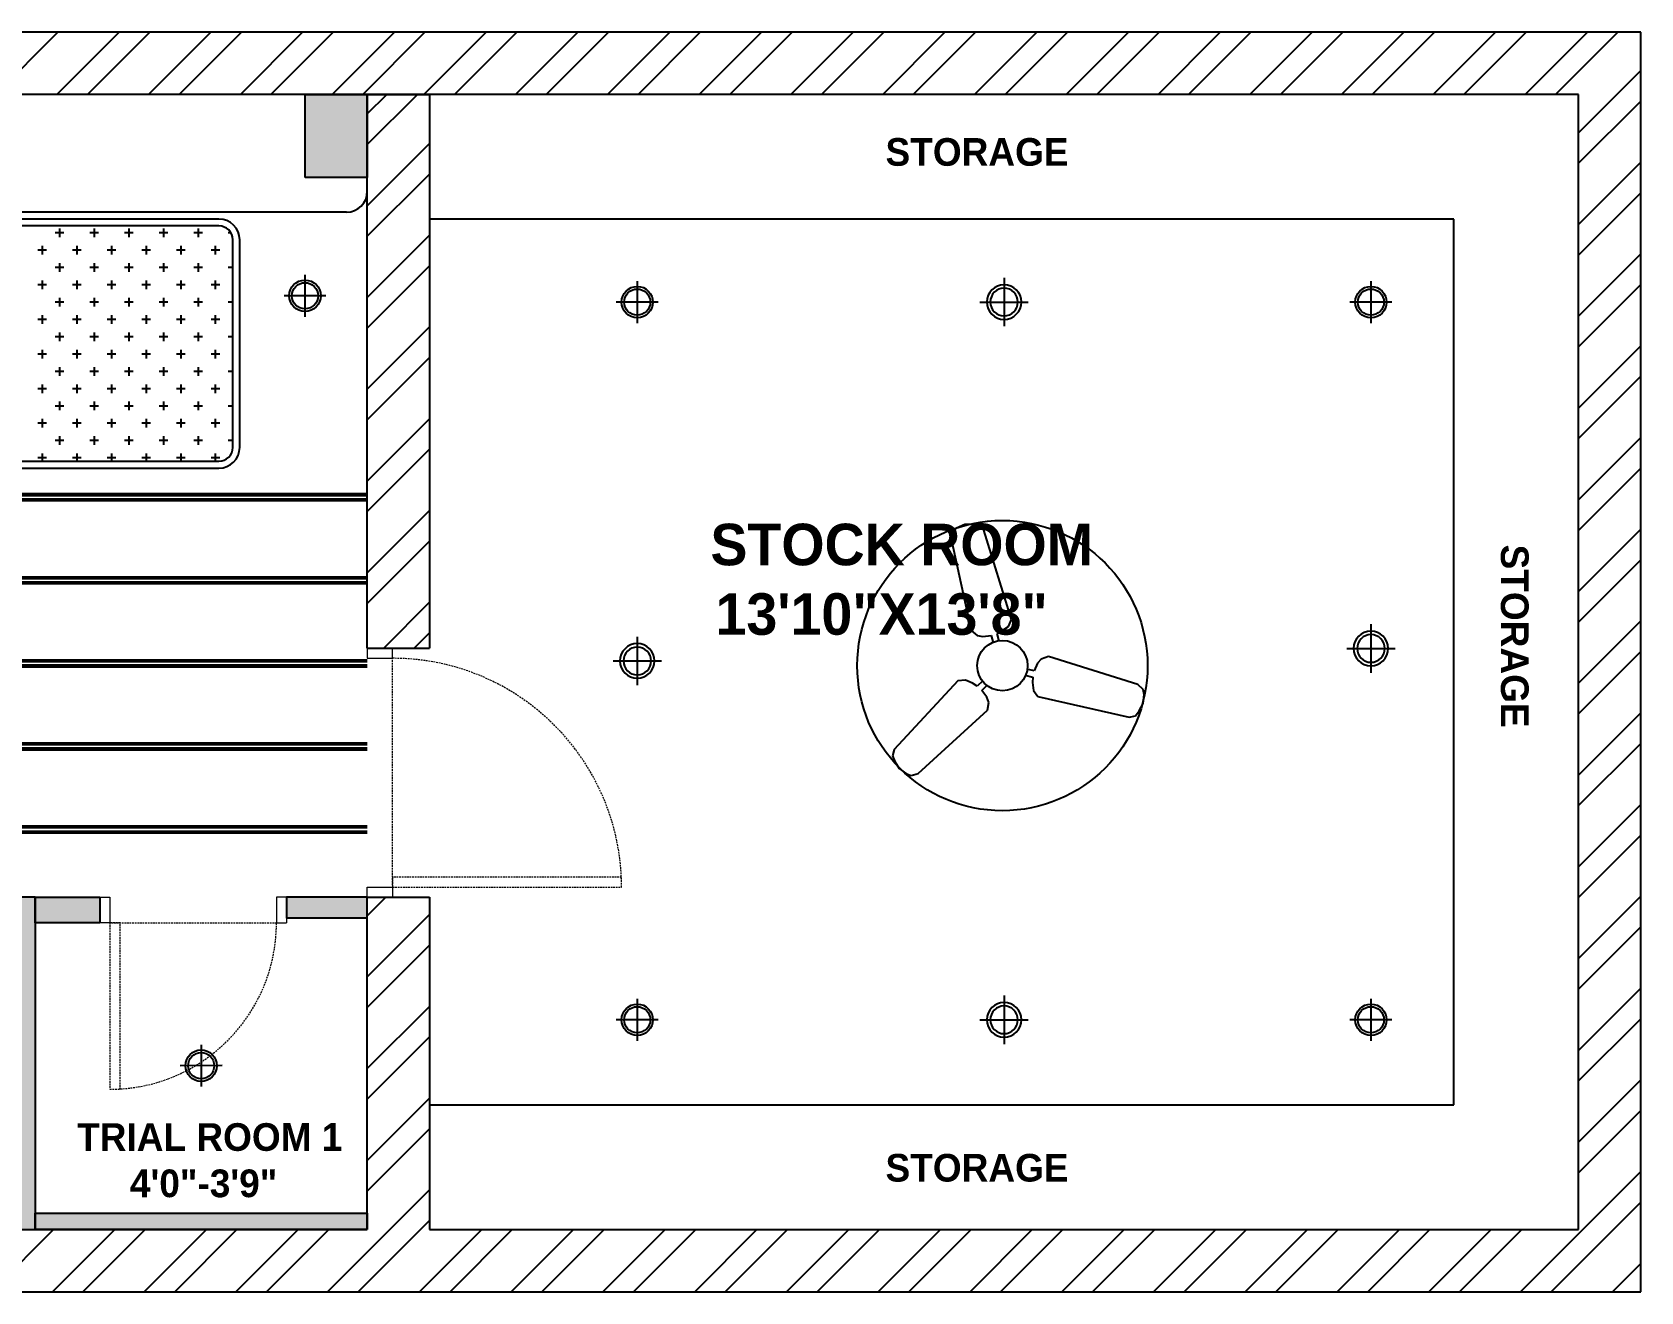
# Model space of a CAD drawing. Header units: inches. Extents: x 9636 to 21597, y -10243 to 557.
# Drawn here: x 16682.8 to 16915.2, y -151.8 to 30.2 of the extents above; entities that cross this region are included whole.
import ezdxf

# ---------------------------------------------------------------- set-up
doc = ezdxf.new("R2010")
doc.units = ezdxf.units.IN
doc.header["$MEASUREMENT"] = 0
doc.linetypes.add('DASHED2', pattern=[0.375, 0.25, -0.125])
doc.linetypes.add('HIDDEN', pattern=[0.375, 0.25, -0.125])
for name, color, linetype in [('A-Door-Frame', 1, 'Continuous'), ('A-Door-Swing', 8, 'HIDDEN'), ('IEL-HATCH-002', 7, 'Continuous'), ('THIET-BI', 21, 'Continuous')]:
    doc.layers.add(name, color=color, linetype=linetype)
doc.styles.add('MtXpl_Stylus_BT', font='')
doc.styles.get('MtXpl_Stylus_BT').set_extended_font_data('Stylus BT', bold=True)

# ---------------------------------------------------------------- blocks, each defined once
blk = doc.blocks.new('ger')
at = {"color": 5}
for p, q in [((6473.06, -970.68), (6473.07, -978.68)), ((6469.07, -974.68), (6477.07, -974.68))]:
    blk.add_line(p, q, dxfattribs=at)
for radius in [3, 2.5]:
    blk.add_circle((6473.07, -974.68), radius, dxfattribs=at)
blk = doc.blocks.new('rg')
at = {"color": 6}
for p, q in [((6523.86, -972.55), (6523.86, -979.55)), ((6520.36, -976.05), (6527.36, -976.05))]:
    blk.add_line(p, q, dxfattribs=at)
for radius in [2.5, 2]:
    blk.add_circle((6523.86, -976.05), radius, dxfattribs=at)
blk = doc.blocks.new('A$C1C43440E')
at = {"layer": 'THIET-BI', "color": 18, "true_color": 0x000000}
for p, q in [((143.8, 581.1), (139.5, 564.2)), ((152.8, 589.3), (143.8, 581.1)), ((172.3, 598), (152.8, 589.3)), ((191.8, 598.2), (172.3, 598)), ((207, 596.1), (191.8, 598.2)), ((217.6, 585.2), (207, 596.1)), ((283.9, 371.8), (217.6, 585.2)), ((139.5, 564.2), (187.9, 346)), ((187.9, 346), (202.2, 334.1)), ((260.9, 344.5), (276.4, 355.5)), ((276.4, 355.5), (283.9, 371.8)), ((202.2, 334.1), (215.2, 331.5)), ((215.2, 331.5), (234.9, 334.1)), ((234.9, 334.1), (240, 316.6)), ((249.5, 338.4), (260.9, 344.5)), ((254.3, 320.4), (249.5, 338.4)), ((354.4, 277.5), (345.6, 267.6)), ((371.8, 284), (354.4, 277.5)), ((585, 216.8), (371.8, 284)), ((316.5, 239.3), (334.4, 234.5)), ((338, 249.3), (320.3, 253.6)), ((334.4, 234.5), (334, 221.5)), ((345.6, 267.6), (338, 249.3)), ((155.8, 226), (4.2, 61.9)), ((173.7, 227.6), (155.8, 226)), ((191, 219.7), (173.7, 227.6)), ((202, 212.9), (191, 219.7)), ((215.1, 226), (202, 212.9)), ((213, 202.4), (225.6, 215.5)), ((225.1, 186.7), (213, 202.4)), ((334, 221.5), (335.9, 202.6)), ((335.9, 202.6), (346.1, 188)), ((597.5, 204.6), (585, 216.8)), ((600.1, 192.8), (597.5, 204.6)), ((597.8, 171.5), (600.1, 192.8)), ((61.4, 4.7), (226.1, 155.7)), ((229.3, 174.1), (225.1, 186.7)), ((226.1, 155.7), (229.3, 174.1)), ((346.1, 188), (564.1, 138.7)), ((578.9, 142.4), (588.3, 154.5)), ((588.3, 154.5), (597.8, 171.5)), ((564.1, 138.7), (578.9, 142.4)), ((4.2, 61.9), (0, 47.2)), ((0, 47.2), (5.8, 33)), ((5.8, 33), (15.7, 16.3)), ((15.7, 16.3), (33.1, 3.7)), ((33.1, 3.7), (44.6, 0)), ((44.6, 0), (61.4, 4.7))]:
    blk.add_line(p, q, dxfattribs=at)
blk.add_circle((262, 261.9), 60, dxfattribs=at)
blk = doc.blocks.new('3r')
blk.add_circle((6568.27, -1060.41), 21)
at = {"layer": 'THIET-BI', "xscale": 0.06069589590044594, "yscale": 0.06069589590044594, "zscale": 0.06069589590044594}
blk.add_blockref('A$C1C43440E', (6552.37, -1076.31), dxfattribs=at)
blk = doc.blocks.new('shht')
at = {"layer": 'IEL-HATCH-002', "true_color": 0x636466, "transparency": 33554687}
h = blk.add_hatch(color=251, dxfattribs=at)
h.dxf.hatch_style = 1
h.paths.add_polyline_path([(15258.5, -2138.01), (15249.5, -2138.01), (15249.5, -2150.01), (15258.5, -2150.01)])
h = blk.add_hatch(color=251, dxfattribs=at)
h.dxf.hatch_style = 1
h.paths.add_polyline_path([(15159.5, -2257.01), (15156.5, -2257.01), (15156.5, -2302.01), (15159.5, -2302.01), (15159.5, -2299.67)])
h.paths.add_polyline_path([(15168.5, -2254.01), (15156.5, -2254.01), (15156.5, -2257.01), (15168.5, -2257.01)])
h.paths.add_polyline_path([(15258.5, -2254.01), (15246.84, -2254.01), (15246.84, -2257.01), (15258.5, -2257.01)])
h.paths.add_polyline_path([(15210.5, -2254.01), (15207.5, -2254.01), (15207.5, -2257.68), (15207.5, -2302.01), (15210.5, -2302.01)])
h = blk.add_hatch(color=251, dxfattribs=at)
h.dxf.hatch_style = 1
h.paths.add_polyline_path([(15219.84, -2254.01), (15210.5, -2254.01), (15210.5, -2257.68), (15219.84, -2257.68)])
h = blk.add_hatch(color=251, dxfattribs=at)
h.dxf.hatch_style = 1
h.paths.add_polyline_path([(15210.5, -2302.01), (15258.5, -2302.01), (15258.5, -2299.67), (15210.5, -2299.67)])
h.paths.add_polyline_path([(15159.5, -2302.01), (15207.5, -2302.01), (15207.5, -2299.67), (15159.5, -2299.67)])
at = {"color": 251, "true_color": 0x636466}
for p, q in [((15442.5, -2129.01), (14831.5, -2129.01)), ((15442.5, -2302.01), (15442.5, -2129.01)), ((15433.5, -2138.01), (14840.5, -2138.01)), ((15249.5, -2150.01), (15249.5, -2138.01)), ((15249.5, -2138.01), (15258.5, -2138.01)), ((15258.5, -2218.01), (15258.5, -2138.01)), ((15258.5, -2138.01), (15267.5, -2138.01)), ((15258.5, -2152.01), (15258.5, -2138.01)), ((15258.5, -2138.01), (15258.5, -2150.01)), ((15267.5, -2138.01), (15267.5, -2218.01)), ((15433.5, -2302.01), (15433.5, -2138.01)), ((15258.5, -2150.01), (15249.5, -2150.01)), ((15255.5, -2155.01), (14939.5, -2155.01)), ((15237.06, -2156.01), (15171.06, -2156.01)), ((15415.5, -2156.01), (15267.5, -2156.01)), ((15415.5, -2284.01), (15415.5, -2156.01)), ((15237.06, -2157.01), (15171.06, -2157.01)), ((15239.06, -2189.01), (15239.06, -2159.01)), ((15240.06, -2189.01), (15240.06, -2159.01)), ((15171.06, -2191.01), (15237.06, -2191.01)), ((15171.06, -2192.01), (15237.06, -2192.01)), ((15258.5, -2218.01), (15267.5, -2218.01)), ((15210.5, -2254.01), (15207.5, -2254.01)), ((15210.5, -2254.01), (15210.5, -2302.01)), ((15210.5, -2254.01), (15219.84, -2254.01)), ((15210.5, -2257.68), (15210.5, -2254.01)), ((15219.84, -2254.01), (15219.84, -2257.68)), ((15258.5, -2254.01), (15246.84, -2254.01)), ((15246.84, -2254.01), (15246.84, -2257.01)), ((15258.5, -2302.01), (15258.5, -2254.01)), ((15258.5, -2254.01), (15267.5, -2254.01)), ((15267.5, -2254.01), (15267.5, -2302.01)), ((15219.84, -2257.68), (15210.5, -2257.68)), ((15258.5, -2257.01), (15246.84, -2257.01)), ((15267.5, -2284.01), (15415.5, -2284.01)), ((15210.5, -2302.01), (15210.5, -2299.67)), ((15210.5, -2299.67), (15258.5, -2299.67)), ((15258.5, -2299.67), (15258.5, -2302.01)), ((14882.5, -2302.01), (15258.5, -2302.01)), ((15258.5, -2302.01), (15210.5, -2302.01)), ((15267.5, -2302.01), (15433.5, -2302.01)), ((15442.5, -2311.01), (15442.5, -2302.01)), ((14882.5, -2311.01), (15442.5, -2311.01))]:
    blk.add_line(p, q, dxfattribs=at)
for centre, radius, start, end in [((15255.5, -2152.01), 3, 270, 0), ((15237.06, -2159.01), 3, 0, 90), ((15237.06, -2159.01), 2, 0, 90), ((15237.06, -2189.01), 3, 270, 0), ((15237.06, -2189.01), 2, 270, 0)]:
    blk.add_arc(centre, radius, start, end, dxfattribs=at)
at = {"layer": 'A-Door-Frame', "color": 251, "lineweight": 5, "true_color": 0x636466}
for p, q in [((15258.5, -2218.01), (15262.16, -2218.01)), ((15219.84, -2254.01), (15219.84, -2257.68)), ((15246.84, -2254.01), (15246.84, -2257.68)), ((15258.5, -2254.01), (15262.16, -2254.01))]:
    blk.add_line(p, q, dxfattribs=at)
for points in [[(15258.5, -2218.01), (15258.5, -2219.48), (15262.16, -2219.48), (15262.16, -2218.01)], [(15219.84, -2254.01), (15221.31, -2254.01), (15221.31, -2257.68), (15219.84, -2257.68)], [(15246.84, -2254.01), (15245.38, -2254.01), (15245.38, -2257.68), (15246.84, -2257.68)], [(15258.5, -2254.01), (15258.5, -2252.55), (15262.16, -2252.55), (15262.16, -2254.01)]]:
    blk.add_lwpolyline(points, dxfattribs=at)
at = {"layer": 'A-Door-Swing', "color": 251, "linetype": 'DASHED2', "lineweight": 5, "true_color": 0x636466}
for p, q in [((15262.16, -2252.25), (15262.16, -2219.18)), ((15221.53, -2257.68), (15245.59, -2257.68))]:
    blk.add_line(p, q, dxfattribs=at)
for points in [[(15262.16, -2252.55), (15295.23, -2252.55), (15295.23, -2251.08), (15262.16, -2251.08)], [(15221.31, -2257.68), (15221.31, -2281.75), (15222.78, -2281.75), (15222.78, -2257.68)]]:
    blk.add_lwpolyline(points, close=True, dxfattribs=at)
for centre, radius, start, end in [((15262.16, -2252.55), 33.07, 0, 90), ((15221.31, -2257.68), 24.07, 270, 0)]:
    blk.add_arc(centre, radius, start, end, dxfattribs=at)
at = {"layer": 'IEL-HATCH-002', "color": 251, "linetype": 'Continuous', "true_color": 0x636466, "transparency": 33554687}
for p, q in [((15204.8, -2138.01), (15213.8, -2129.01)), ((15213.64, -2138.01), (15222.64, -2129.01)), ((15218.06, -2138.01), (15227.06, -2129.01)), ((15226.9, -2138.01), (15235.9, -2129.01)), ((15231.32, -2138.01), (15240.32, -2129.01)), ((15240.16, -2138.01), (15249.16, -2129.01)), ((15244.57, -2138.01), (15253.57, -2129.01)), ((15253.41, -2138.01), (15262.41, -2129.01)), ((15257.83, -2138.01), (15266.83, -2129.01)), ((15266.67, -2138.01), (15275.67, -2129.01)), ((15271.09, -2138.01), (15280.09, -2129.01)), ((15279.93, -2138.01), (15288.93, -2129.01)), ((15284.35, -2138.01), (15293.35, -2129.01)), ((15293.19, -2138.01), (15302.19, -2129.01)), ((15297.61, -2138.01), (15306.61, -2129.01)), ((15306.45, -2138.01), (15315.45, -2129.01)), ((15310.87, -2138.01), (15319.87, -2129.01)), ((15319.7, -2138.01), (15328.7, -2129.01)), ((15324.12, -2138.01), (15333.12, -2129.01)), ((15332.96, -2138.01), (15341.96, -2129.01)), ((15337.38, -2138.01), (15346.38, -2129.01)), ((15346.22, -2138.01), (15355.22, -2129.01)), ((15350.64, -2138.01), (15359.64, -2129.01)), ((15359.48, -2138.01), (15368.48, -2129.01)), ((15363.9, -2138.01), (15372.9, -2129.01)), ((15372.74, -2138.01), (15381.74, -2129.01)), ((15377.16, -2138.01), (15386.16, -2129.01)), ((15386, -2138.01), (15395, -2129.01)), ((15390.42, -2138.01), (15399.42, -2129.01)), ((15399.25, -2138.01), (15408.25, -2129.01)), ((15403.67, -2138.01), (15412.67, -2129.01)), ((15412.51, -2138.01), (15421.51, -2129.01)), ((15416.93, -2138.01), (15425.93, -2129.01)), ((15425.77, -2138.01), (15434.77, -2129.01)), ((15430.19, -2138.01), (15439.19, -2129.01)), ((15433.5, -2143.55), (15442.5, -2134.55)), ((15258.5, -2140.83), (15261.32, -2138.01)), ((15258.5, -2145.25), (15265.74, -2138.01)), ((15433.5, -2147.96), (15442.5, -2138.96)), ((15258.5, -2154.09), (15267.5, -2145.09)), ((15258.5, -2158.51), (15267.5, -2149.51)), ((15433.5, -2156.8), (15442.5, -2147.8)), ((15433.5, -2161.22), (15442.5, -2152.22)), ((15214.67, -2158.03), (15213.42, -2158.03)), ((15214.04, -2157.4), (15214.04, -2158.65)), ((15219.67, -2158.03), (15218.42, -2158.03)), ((15219.04, -2157.4), (15219.04, -2158.65)), ((15224.67, -2158.03), (15223.42, -2158.03)), ((15224.04, -2157.4), (15224.04, -2158.65)), ((15229.67, -2158.03), (15228.42, -2158.03)), ((15229.04, -2157.4), (15229.04, -2158.65)), ((15234.67, -2158.03), (15233.42, -2158.03)), ((15234.04, -2157.4), (15234.04, -2158.65)), ((15238.8, -2158.03), (15238.42, -2158.03)), ((15258.5, -2167.35), (15267.5, -2158.35)), ((15212.17, -2160.53), (15210.92, -2160.53)), ((15211.54, -2159.9), (15211.54, -2161.15)), ((15217.17, -2160.53), (15215.92, -2160.53)), ((15216.54, -2159.9), (15216.54, -2161.15)), ((15222.17, -2160.53), (15220.92, -2160.53)), ((15221.54, -2159.9), (15221.54, -2161.15)), ((15227.17, -2160.53), (15225.92, -2160.53)), ((15226.54, -2159.9), (15226.54, -2161.15)), ((15232.17, -2160.53), (15230.92, -2160.53)), ((15231.54, -2159.9), (15231.54, -2161.15)), ((15237.17, -2160.53), (15235.92, -2160.53)), ((15236.54, -2159.9), (15236.54, -2161.15)), ((15433.5, -2170.06), (15442.5, -2161.06)), ((15214.67, -2163.03), (15213.42, -2163.03)), ((15214.04, -2162.4), (15214.04, -2163.65)), ((15219.67, -2163.03), (15218.42, -2163.03)), ((15219.04, -2162.4), (15219.04, -2163.65)), ((15224.67, -2163.03), (15223.42, -2163.03)), ((15224.04, -2162.4), (15224.04, -2163.65)), ((15229.67, -2163.03), (15228.42, -2163.03)), ((15229.04, -2162.4), (15229.04, -2163.65)), ((15234.67, -2163.03), (15233.42, -2163.03)), ((15234.04, -2162.4), (15234.04, -2163.65)), ((15239.06, -2163.03), (15238.42, -2163.03)), ((15239.04, -2162.4), (15239.04, -2163.65)), ((15258.5, -2171.77), (15267.5, -2162.77)), ((15212.17, -2165.53), (15210.92, -2165.53)), ((15211.54, -2164.9), (15211.54, -2166.15)), ((15217.17, -2165.53), (15215.92, -2165.53)), ((15216.54, -2164.9), (15216.54, -2166.15)), ((15222.17, -2165.53), (15220.92, -2165.53)), ((15221.54, -2164.9), (15221.54, -2166.15)), ((15227.17, -2165.53), (15225.92, -2165.53)), ((15226.54, -2164.9), (15226.54, -2166.15)), ((15232.17, -2165.53), (15230.92, -2165.53)), ((15231.54, -2164.9), (15231.54, -2166.15)), ((15237.17, -2165.53), (15235.92, -2165.53)), ((15236.54, -2164.9), (15236.54, -2166.15)), ((15433.5, -2174.48), (15442.5, -2165.48)), ((15214.67, -2168.03), (15213.42, -2168.03)), ((15214.04, -2167.4), (15214.04, -2168.65)), ((15219.67, -2168.03), (15218.42, -2168.03)), ((15219.04, -2167.4), (15219.04, -2168.65)), ((15224.67, -2168.03), (15223.42, -2168.03)), ((15224.04, -2167.4), (15224.04, -2168.65)), ((15229.67, -2168.03), (15228.42, -2168.03)), ((15229.04, -2167.4), (15229.04, -2168.65)), ((15234.67, -2168.03), (15233.42, -2168.03)), ((15234.04, -2167.4), (15234.04, -2168.65)), ((15239.06, -2168.03), (15238.42, -2168.03)), ((15239.04, -2167.4), (15239.04, -2168.65)), ((15212.17, -2170.53), (15210.92, -2170.53)), ((15211.54, -2169.9), (15211.54, -2171.15)), ((15217.17, -2170.53), (15215.92, -2170.53)), ((15216.54, -2169.9), (15216.54, -2171.15)), ((15222.17, -2170.53), (15220.92, -2170.53)), ((15221.54, -2169.9), (15221.54, -2171.15)), ((15227.17, -2170.53), (15225.92, -2170.53)), ((15226.54, -2169.9), (15226.54, -2171.15)), ((15232.17, -2170.53), (15230.92, -2170.53)), ((15231.54, -2169.9), (15231.54, -2171.15)), ((15237.17, -2170.53), (15235.92, -2170.53)), ((15236.54, -2169.9), (15236.54, -2171.15)), ((15214.67, -2173.03), (15213.42, -2173.03)), ((15214.04, -2172.4), (15214.04, -2173.65)), ((15219.67, -2173.03), (15218.42, -2173.03)), ((15219.04, -2172.4), (15219.04, -2173.65)), ((15224.67, -2173.03), (15223.42, -2173.03)), ((15224.04, -2172.4), (15224.04, -2173.65)), ((15229.67, -2173.03), (15228.42, -2173.03)), ((15229.04, -2172.4), (15229.04, -2173.65)), ((15234.67, -2173.03), (15233.42, -2173.03)), ((15234.04, -2172.4), (15234.04, -2173.65)), ((15239.06, -2173.03), (15238.42, -2173.03)), ((15239.04, -2172.4), (15239.04, -2173.65)), ((15258.5, -2180.61), (15267.5, -2171.61)), ((15211.54, -2174.9), (15211.54, -2176.15)), ((15216.54, -2174.9), (15216.54, -2176.15)), ((15221.54, -2174.9), (15221.54, -2176.15)), ((15226.54, -2174.9), (15226.54, -2176.15)), ((15231.54, -2174.9), (15231.54, -2176.15)), ((15236.54, -2174.9), (15236.54, -2176.15)), ((15433.5, -2183.32), (15442.5, -2174.32)), ((15212.17, -2175.53), (15210.92, -2175.53)), ((15214.04, -2177.4), (15214.04, -2178.65)), ((15217.17, -2175.53), (15215.92, -2175.53)), ((15219.04, -2177.4), (15219.04, -2178.65)), ((15222.17, -2175.53), (15220.92, -2175.53)), ((15224.04, -2177.4), (15224.04, -2178.65)), ((15227.17, -2175.53), (15225.92, -2175.53)), ((15229.04, -2177.4), (15229.04, -2178.65)), ((15232.17, -2175.53), (15230.92, -2175.53)), ((15234.04, -2177.4), (15234.04, -2178.65)), ((15237.17, -2175.53), (15235.92, -2175.53)), ((15239.04, -2177.4), (15239.04, -2178.65)), ((15258.5, -2185.03), (15267.5, -2176.03)), ((15211.54, -2179.9), (15211.54, -2181.15)), ((15214.67, -2178.03), (15213.42, -2178.03)), ((15216.54, -2179.9), (15216.54, -2181.15)), ((15219.67, -2178.03), (15218.42, -2178.03)), ((15221.54, -2179.9), (15221.54, -2181.15)), ((15224.67, -2178.03), (15223.42, -2178.03)), ((15226.54, -2179.9), (15226.54, -2181.15)), ((15229.67, -2178.03), (15228.42, -2178.03)), ((15231.54, -2179.9), (15231.54, -2181.15)), ((15234.67, -2178.03), (15233.42, -2178.03)), ((15236.54, -2179.9), (15236.54, -2181.15)), ((15239.06, -2178.03), (15238.42, -2178.03)), ((15433.5, -2187.74), (15442.5, -2178.74)), ((15212.17, -2180.53), (15210.92, -2180.53)), ((15217.17, -2180.53), (15215.92, -2180.53)), ((15222.17, -2180.53), (15220.92, -2180.53)), ((15227.17, -2180.53), (15225.92, -2180.53)), ((15232.17, -2180.53), (15230.92, -2180.53)), ((15237.17, -2180.53), (15235.92, -2180.53)), ((15214.67, -2183.03), (15213.42, -2183.03)), ((15214.04, -2182.4), (15214.04, -2183.65)), ((15219.67, -2183.03), (15218.42, -2183.03)), ((15219.04, -2182.4), (15219.04, -2183.65)), ((15224.67, -2183.03), (15223.42, -2183.03)), ((15224.04, -2182.4), (15224.04, -2183.65)), ((15229.67, -2183.03), (15228.42, -2183.03)), ((15229.04, -2182.4), (15229.04, -2183.65)), ((15234.67, -2183.03), (15233.42, -2183.03)), ((15234.04, -2182.4), (15234.04, -2183.65)), ((15239.06, -2183.03), (15238.42, -2183.03)), ((15239.04, -2182.4), (15239.04, -2183.65)), ((15212.17, -2185.53), (15210.92, -2185.53)), ((15211.54, -2184.9), (15211.54, -2186.15)), ((15217.17, -2185.53), (15215.92, -2185.53)), ((15216.54, -2184.9), (15216.54, -2186.15)), ((15222.17, -2185.53), (15220.92, -2185.53)), ((15221.54, -2184.9), (15221.54, -2186.15)), ((15227.17, -2185.53), (15225.92, -2185.53)), ((15226.54, -2184.9), (15226.54, -2186.15)), ((15232.17, -2185.53), (15230.92, -2185.53)), ((15231.54, -2184.9), (15231.54, -2186.15)), ((15237.17, -2185.53), (15235.92, -2185.53)), ((15236.54, -2184.9), (15236.54, -2186.15)), ((15258.5, -2193.87), (15267.5, -2184.87)), ((15214.67, -2188.03), (15213.42, -2188.03)), ((15214.04, -2187.4), (15214.04, -2188.65)), ((15219.67, -2188.03), (15218.42, -2188.03)), ((15219.04, -2187.4), (15219.04, -2188.65)), ((15224.67, -2188.03), (15223.42, -2188.03)), ((15224.04, -2187.4), (15224.04, -2188.65)), ((15229.67, -2188.03), (15228.42, -2188.03)), ((15229.04, -2187.4), (15229.04, -2188.65)), ((15234.67, -2188.03), (15233.42, -2188.03)), ((15234.04, -2187.4), (15234.04, -2188.65)), ((15239.06, -2188.03), (15238.42, -2188.03)), ((15239.04, -2187.4), (15239.04, -2188.65)), ((15258.5, -2198.28), (15267.5, -2189.28)), ((15433.5, -2196.58), (15442.5, -2187.58)), ((15212.17, -2190.53), (15210.92, -2190.53)), ((15211.54, -2189.9), (15211.54, -2191.01)), ((15217.17, -2190.53), (15215.92, -2190.53)), ((15216.54, -2189.9), (15216.54, -2191.01)), ((15222.17, -2190.53), (15220.92, -2190.53)), ((15221.54, -2189.9), (15221.54, -2191.01)), ((15227.17, -2190.53), (15225.92, -2190.53)), ((15226.54, -2189.9), (15226.54, -2191.01)), ((15232.17, -2190.53), (15230.92, -2190.53)), ((15231.54, -2189.9), (15231.54, -2191.01)), ((15237.17, -2190.53), (15235.92, -2190.53)), ((15236.54, -2189.9), (15236.54, -2191.01)), ((15433.5, -2201), (15442.5, -2192)), ((15258.5, -2207.12), (15267.5, -2198.12)), ((15433.5, -2209.84), (15442.5, -2200.84)), ((15258.5, -2211.54), (15267.5, -2202.54)), ((15433.5, -2214.26), (15442.5, -2205.26)), ((15260.87, -2218.01), (15267.5, -2211.38)), ((15433.5, -2223.09), (15442.5, -2214.09)), ((15265.28, -2218.01), (15267.5, -2215.8)), ((15433.5, -2227.51), (15442.5, -2218.51)), ((15433.5, -2236.35), (15442.5, -2227.35)), ((15433.5, -2240.77), (15442.5, -2231.77)), ((15433.5, -2249.61), (15442.5, -2240.61)), ((15433.5, -2254.03), (15442.5, -2245.03)), ((15258.5, -2256.67), (15261.16, -2254.01)), ((15433.5, -2262.87), (15442.5, -2253.87)), ((15258.5, -2265.51), (15267.5, -2256.51)), ((15433.5, -2267.29), (15442.5, -2258.29)), ((15258.5, -2269.93), (15267.5, -2260.93)), ((15433.5, -2276.13), (15442.5, -2267.13)), ((15258.5, -2278.77), (15267.5, -2269.77)), ((15433.5, -2280.55), (15442.5, -2271.55)), ((15258.5, -2283.19), (15267.5, -2274.19)), ((15433.5, -2289.39), (15442.5, -2280.39)), ((15258.5, -2292.03), (15267.5, -2283.03)), ((15433.5, -2293.81), (15442.5, -2284.81)), ((15258.5, -2296.45), (15267.5, -2287.45)), ((15425.13, -2311.01), (15442.5, -2293.64)), ((15252.77, -2311.01), (15267.5, -2296.29)), ((15429.55, -2311.01), (15442.5, -2298.06)), ((15257.19, -2311.01), (15267.5, -2300.71)), ((15204.16, -2311.01), (15213.16, -2302.01)), ((15213, -2311.01), (15222, -2302.01)), ((15217.42, -2311.01), (15226.42, -2302.01)), ((15226.25, -2311.01), (15235.25, -2302.01)), ((15230.67, -2311.01), (15239.67, -2302.01)), ((15239.51, -2311.01), (15248.51, -2302.01)), ((15243.93, -2311.01), (15252.93, -2302.01)), ((15266.03, -2311.01), (15275.03, -2302.01)), ((15270.45, -2311.01), (15279.45, -2302.01)), ((15279.29, -2311.01), (15288.29, -2302.01)), ((15283.71, -2311.01), (15292.71, -2302.01)), ((15292.55, -2311.01), (15301.55, -2302.01)), ((15296.97, -2311.01), (15305.97, -2302.01)), ((15305.8, -2311.01), (15314.8, -2302.01)), ((15310.22, -2311.01), (15319.22, -2302.01)), ((15319.06, -2311.01), (15328.06, -2302.01)), ((15323.48, -2311.01), (15332.48, -2302.01)), ((15332.32, -2311.01), (15341.32, -2302.01)), ((15336.74, -2311.01), (15345.74, -2302.01)), ((15345.58, -2311.01), (15354.58, -2302.01)), ((15350, -2311.01), (15359, -2302.01)), ((15358.84, -2311.01), (15367.84, -2302.01)), ((15363.26, -2311.01), (15372.26, -2302.01)), ((15372.1, -2311.01), (15381.1, -2302.01)), ((15376.51, -2311.01), (15385.51, -2302.01)), ((15385.35, -2311.01), (15394.35, -2302.01)), ((15389.77, -2311.01), (15398.77, -2302.01)), ((15398.61, -2311.01), (15407.61, -2302.01)), ((15403.03, -2311.01), (15412.03, -2302.01)), ((15411.87, -2311.01), (15420.87, -2302.01)), ((15416.29, -2311.01), (15425.29, -2302.01)), ((15438.39, -2311.01), (15442.5, -2306.9))]:
    blk.add_line(p, q, dxfattribs=at)
at = {"color": 251, "true_color": 0x636466, "style": 'MtXpl_Stylus_BT'}
for s, height, rotation, p in [('STORAGE', 4, 0.0094, (15333.37, -2148.32)), ('STOCK ROOM', 6, 0.0094, (15308.07, -2206.04)), ('STORAGE', 4, 270.0094, (15422.28, -2203.05)), ('13\'10"X13\'8"', 6, 0.0094, (15308.81, -2216.08)), ('TRIAL ROOM 1', 4, 0.0094, (15216.57, -2290.65)), ('STORAGE', 4, 0.0094, (15333.37, -2295.09)), ('4\'0"-3\'9"', 4, 0.0094, (15224.2, -2297.34))]:
    blk.add_text(s, height=height, rotation=rotation, dxfattribs=at).set_placement(p)

msp = doc.modelspace()

# ---------------------------------------------------------------- linework, layer by layer
at = {"color": 18, "true_color": 0x000000}
for p, q in [((16409.18, -36.47), (16731.18, -36.47)), ((16409.18, -37.47), (16731.18, -37.47)), ((16409.18, -48.47), (16731.18, -48.47)), ((16409.18, -49.47), (16731.18, -49.47)), ((16409.18, -60.47), (16731.18, -60.47)), ((16409.18, -61.47), (16731.18, -61.47)), ((16409.18, -72.47), (16731.18, -72.47)), ((16409.18, -73.47), (16731.18, -73.47)), ((16409.18, -84.47), (16731.18, -84.47)), ((16409.18, -85.47), (16731.18, -85.47))]:
    msp.add_line(p, q, dxfattribs=at)
at = {"color": 41, "true_color": 0xf4ee51}
for p, q in [((16409.18, -36.72), (16731.18, -36.72)), ((16409.18, -37.22), (16731.18, -37.22)), ((16409.18, -48.72), (16731.18, -48.72)), ((16409.18, -49.22), (16731.18, -49.22)), ((16409.18, -60.72), (16731.18, -60.72)), ((16409.18, -61.22), (16731.18, -61.22)), ((16409.18, -72.72), (16731.18, -72.72)), ((16409.18, -73.22), (16731.18, -73.22)), ((16409.18, -84.72), (16731.18, -84.72)), ((16409.18, -85.22), (16731.18, -85.22))]:
    msp.add_line(p, q, dxfattribs=at)

# ---------------------------------------------------------------- block references
msp.add_blockref('shht', (1472.69, 2159.22))
at = {"xscale": 0.7567862946407661, "yscale": 0.7567862946407661, "zscale": 0.7567862946407661, "rotation": 270}
for p in [(17459.81, 4890.85), (17507.81, 4889.93), (17613.81, 4889.93), (17507.81, 4786.24), (17613.81, 4786.24), (17444.81, 4779.61)]:
    msp.add_blockref('ger', p, dxfattribs=at)
at = {"xscale": -1, "rotation": 90}
for p in [(15847.14, 6515.07), (15900.14, 6465.02), (15794.14, 6463.22), (15847.14, 6411.37)]:
    msp.add_blockref('rg', p, dxfattribs=at)
at = {"xscale": 0.998505664178557, "yscale": 0.998505664178557, "zscale": 0.998505664178557}
msp.add_blockref('3r', (10264.49, 997.51), dxfattribs=at)

doc.saveas('drawing.dxf')
